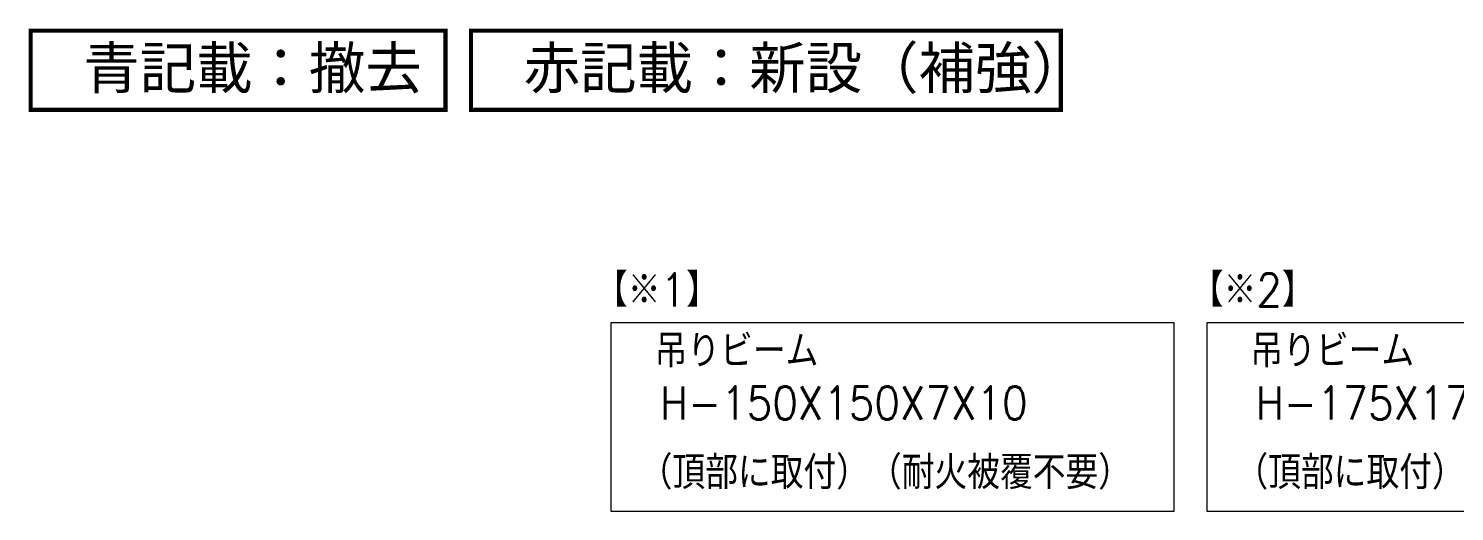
# Model space of a CAD drawing. Header units: millimetres. Extents: x -87051 to 180003, y -2961 to 97158.
# Drawn here: x 102130 to 119369, y 50166 to 55998 of the extents above; entities that cross this region are included whole.
import ezdxf
from ezdxf.enums import TextEntityAlignment as Align

# ---------------------------------------------------------------- set-up
doc = ezdxf.new("R2010")
doc.units = ezdxf.units.MM
doc.header["$LTSCALE"] = 0.2
doc.layers.add('S-撤去', color=5, linetype='Continuous', lineweight=9, true_color=0x0000ff)
doc.layers.add('S-新設', color=1, linetype='Continuous', lineweight=9, true_color=0xff0000)
doc.styles.get("Standard").update_dxf_attribs({"font": 'simplex.shx', "width": 0.8, "height": 700, "bigfont": 'extfont2.shx'})
doc.styles.add('ゴシック', font='MS Gothic.ttf', dxfattribs={"height": 4})

msp = doc.modelspace()

# ---------------------------------------------------------------- linework, layer by layer
at = {"layer": 'S-撤去', "const_width": 50}
msp.add_lwpolyline([(102155.4, 55973.3), (107171.5, 55973.3), (107171.5, 55017.2), (102155.4, 55017.2)], close=True, dxfattribs=at)
at = {"layer": 'S-新設', "const_width": 50}
msp.add_lwpolyline([(107479, 55973.3), (114610.3, 55973.3), (114610.3, 55017.2), (107479, 55017.2)], close=True, dxfattribs=at)
at = {"layer": 'S-新設'}
for points in [[(109175.9, 52449.4), (115974.7, 52449.4), (115974.7, 50165.7), (109175.9, 50165.7)], [(116378.3, 52449.4), (123177.1, 52449.4), (123177.1, 50165.7), (116378.3, 50165.7)]]:
    msp.add_lwpolyline(points, close=True, dxfattribs=at)

# ---------------------------------------------------------------- texts
at = {"layer": 'S-撤去', "style": 'ゴシック'}
msp.add_text('青記載：撤去', height=500, dxfattribs=at).set_placement((102792.6, 55523.4), align=Align.MIDDLE_LEFT)
at = {"layer": 'S-新設', "style": 'ゴシック'}
msp.add_text('赤記載：新設（補強）', height=500, dxfattribs=at).set_placement((108116.2, 55523.4), align=Align.MIDDLE_LEFT)
at = {"layer": 'S-新設', "width": 0.9}
for s, p in [('【※1】', (108979.3, 52841.2)), ('【※2】', (116181.7, 52841.2))]:
    msp.add_text(s, height=400, dxfattribs=at).set_placement(p, align=Align.MIDDLE_LEFT)
for s, p in [('吊りビーム', (109699.2, 51904.6)), ('吊りビーム', (116901.6, 51904.6)), ('H-150X150X7X10', (109764.6, 51275.6)), ('H-175X175X7.5X11', (116967, 51275.6)), ('（頂部に取付）（耐火被覆不要）', (109518.6, 50435.9)), ('（頂部に取付）（耐火被覆不要）', (116721, 50435.9))]:
    msp.add_text(s, height=400, dxfattribs=at).set_placement(p)

doc.saveas('drawing.dxf')
